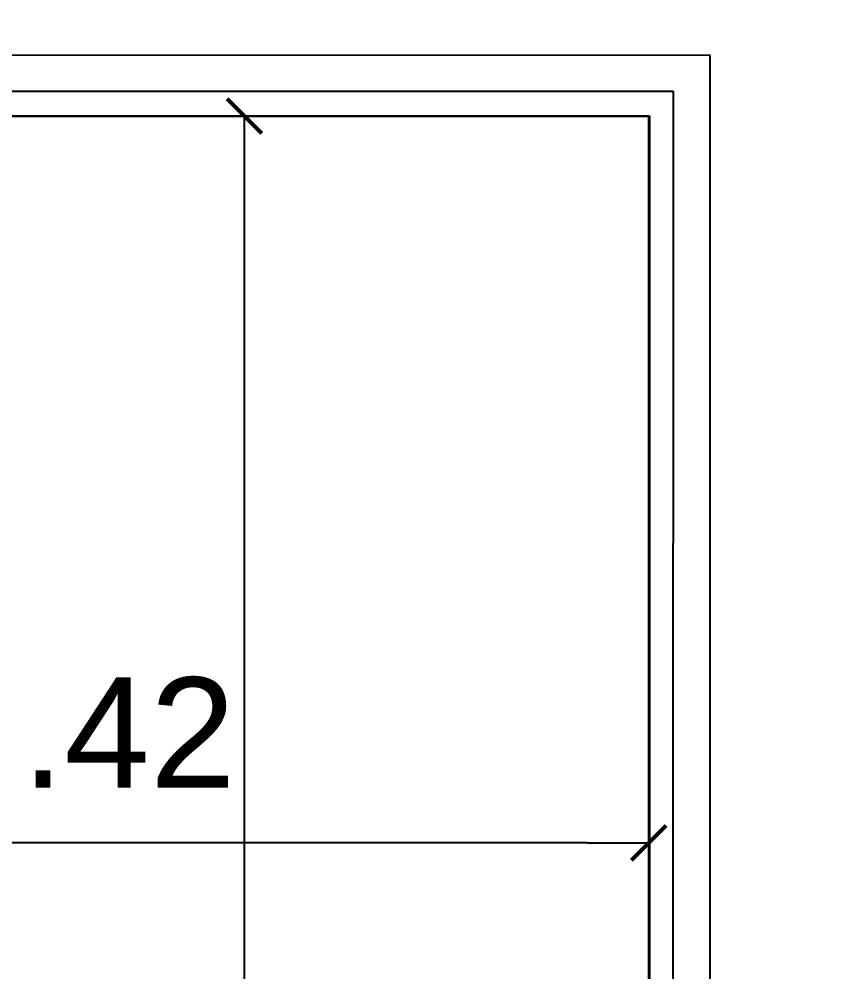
# Model space of a CAD drawing. Header units: metres. Extents: x 198 to 412, y -54 to 17.
# Drawn here: x 253.3468 to 253.6851, y -23.4127 to -23.0237 of the extents above; entities that cross this region are included whole.
import ezdxf
from ezdxf import colors
from ezdxf.entities.mleader import LeaderData, LeaderLine
from ezdxf.math import Vec2, Vec3

# ---------------------------------------------------------------- set-up
doc = ezdxf.new("R2010")
doc.units = ezdxf.units.M
doc.header["$LTSCALE"] = 10
for name, color, linetype in [('A-MUROS', 6, 'Continuous'), ('A-Revoques', 1, 'Continuous'), ('A-TEXTOS', 2, 'Continuous'), ('TCOTA', 1, 'Continuous'), ('TM-REVEST', 252, 'Continuous')]:
    doc.layers.add(name, color=color, linetype=linetype)
doc.styles.add('ARIAL', font='arial.ttf')
doc.dimstyles.new('ST-COTA-25', dxfattribs={"dimscale": 0.25, "dimtxt": 0.18, "dimasz": 0.1, "dimexe": 0.18, "dimexo": 0.0625, "dimgap": 0.09, "dimtad": 1, "dimzin": 4, "dimdsep": 46, "dimtxsty": 'ARIAL', "dimblk1": 'COTA_N', "dimblk2": 'COTA_N', "dimsah": 1, "dimcen": 0.09, "dimclrd": 8, "dimclre": 8, "dimclrt": 1, "dimadec": 0, "dimazin": 0, "dimtfac": 1, "dimtix": 1, "dimtmove": 0, "dimatfit": 3, "dimldrblk": 'COTA_N', "dimfxl": 0.18, "dimtolj": 1, "dimtzin": 0, "dimarcsym": 0})

# ---------------------------------------------------------------- blocks, each defined once
blk = doc.blocks.new('COTA_N')
for p, q in [((0, 0.5), (0, -0.5)), ((-1, 0), (0, 0))]:
    blk.add_line(p, q)
at = {"color": 3, "const_width": 0.065}
blk.add_lwpolyline([(0.141, 0.141), (0.283, 0.283), (0, 0), (-0.141, -0.141), (-0.283, -0.283)], dxfattribs=at)
blk = doc.blocks.new('*D515')
at = {"layer": 'Defpoints', "color": 0, "transparency": 16777216}
for p in [(253.43877, -23.06331), (253.60377, -23.06331), (253.60377, -24.76756)]:
    blk.add_point(p, dxfattribs=at)
at = {"layer": 'TCOTA', "color": 8, "lineweight": -2, "transparency": 16777216}
for p, q in [((253.58814, -23.06331), (253.39377, -23.06331)), ((253.43877, -24.74256), (253.43877, -23.08831)), ((253.58814, -24.76756), (253.39377, -24.76756))]:
    blk.add_line(p, q, dxfattribs=at)
at = {"layer": 'TCOTA', "color": 8, "lineweight": -2, "transparency": 16777216, "xscale": 0.025, "yscale": 0.025, "zscale": 0.025}
for p, rotation in [((253.43877, -23.06331), 90), ((253.43877, -24.76756), 270)]:
    blk.add_blockref('COTA_N', p, dxfattribs=dict(at, rotation=rotation))
at = {"layer": 'TCOTA', "color": 1, "transparency": 16777216, "insert": (253.3933, -23.91543), "char_height": 0.045, "attachment_point": 5, "rotation": 90, "style": 'ARIAL'}
blk.add_mtext('\\A1;1.70', dxfattribs=at)
blk = doc.blocks.new('*D516')
at = {"layer": 'Defpoints', "color": 0, "transparency": 16777216}
for p in [(253.17915, -23.36004), (253.17915, -23.36004), (253.60383, -23.36002)]:
    blk.add_point(p, dxfattribs=at)
at = {"layer": 'TCOTA', "color": 8, "lineweight": -2, "transparency": 16777216}
for p, q in [((253.17915, -23.34442), (253.17915, -23.31504)), ((253.57883, -23.36004), (253.20415, -23.36004)), ((253.60383, -23.37565), (253.60383, -23.40504))]:
    blk.add_line(p, q, dxfattribs=at)
at = {"layer": 'TCOTA', "color": 8, "lineweight": -2, "transparency": 16777216, "xscale": 0.025, "yscale": 0.025, "zscale": 0.025, "rotation": 180}
blk.add_blockref('COTA_N', (253.17915, -23.36004), dxfattribs=at)
at = {"layer": 'TCOTA', "color": 8, "lineweight": -2, "transparency": 16777216, "xscale": 0.025, "yscale": 0.025, "zscale": 0.025}
blk.add_blockref('COTA_N', (253.60383, -23.36004), dxfattribs=at)
at = {"layer": 'TCOTA', "color": 1, "transparency": 16777216, "insert": (253.39149, -23.31495), "char_height": 0.045, "attachment_point": 5, "style": 'ARIAL'}
blk.add_mtext('\\A1;.42', dxfattribs=at)

msp = doc.modelspace()

# ---------------------------------------------------------------- linework, layer by layer
at = {"layer": 'A-MUROS', "transparency": 33554687}
msp.add_line((253.62894, -23.0385), (251.15895, -23.03826), dxfattribs=at)
at = {"layer": 'A-MUROS'}
msp.add_line((253.62877, -24.79257), (253.62894, -23.0385), dxfattribs=at)
at = {"layer": 'A-Revoques'}
for p, q in [((253.61394, -23.05332), (252.30971, -23.05326)), ((253.61377, -24.77756), (253.61385, -23.05332)), ((253.60385, -23.06332), (252.75468, -23.06328)), ((253.60377, -24.76756), (253.60385, -23.06332))]:
    msp.add_line(p, q, dxfattribs=at)
at = {"layer": 'TM-REVEST'}
msp.add_lwpolyline([(253.17916, -23.57758), (253.17913, -23.06331), (253.60411, -23.06331), (253.60413, -23.57758)], close=True, dxfattribs=at)

# ---------------------------------------------------------------- dimensions: what is measured, and where the dimension line sits
at = {"layer": 'TCOTA'}
for base, p1, p2, angle, picture, middle in [((253.43877, -23.06331), (253.60377, -24.76756), (253.60377, -23.06331), 90, '*D515', (253.3933, -23.91543)), ((253.17915, -23.36004), (253.60383, -23.36002), (253.17915, -23.36004), 180, '*D516', (253.39149, -23.31495))]:
    dim = msp.add_linear_dim(base=base, p1=p1, p2=p2, angle=angle, dimstyle='ST-COTA-25', dxfattribs=at)
    dim.commit()
    dim.dimension.update_dxf_attribs({"geometry": picture, "text_midpoint": middle})

# ---------------------------------------------------------------- leaders
at = {"layer": 'A-TEXTOS'}
ml = msp.add_multileader_mtext('Standard', dxfattribs=at)
ml.set_content('4', color=256, style='ARIAL')
ml.set_leader_properties(color=1)
ml.build(insert=Vec2(0, 0))
ml.multileader.update_dxf_attribs({"has_text_frame": 1, "arrow_head_size": 0.08, "scale": 0.02})
ctx = ml.context
ctx.base_point, ctx.scale, ctx.char_height, ctx.arrow_head_size, ctx.landing_gap_size, ctx.plane_origin = Vec3(254.76343, -22.37192), 0.02, 0.08, 0.08, 0.04, Vec3(253.15924, -22.36281)
notes = []
notes.append((ctx, [(0, (1, 1, 0), (254.50673, -22.37192), (1, 0), 0.2567, [(0, [(253.16748, -23.09538)], 0, [])])]))
ctx.mtext.insert, ctx.mtext.flow_direction = Vec3(254.80343, -22.33192), 5
for ctx, leaders in notes:
    for number, flags, end, landing, length, lines in leaders:
        leader = LeaderData()
        leader.index, (leader.has_last_leader_line, leader.has_dogleg_vector, leader.attachment_direction) = number, flags
        leader.last_leader_point, leader.dogleg_vector, leader.dogleg_length = Vec3(end), Vec3(landing), length
        for number, points, colour, breaks in lines:
            line = LeaderLine()
            line.index, line.vertices, line.color, line.breaks = number, Vec3.list(points), colors.encode_raw_color(colour), breaks
            leader.lines.append(line)
        ctx.leaders.append(leader)

doc.saveas('drawing.dxf')
